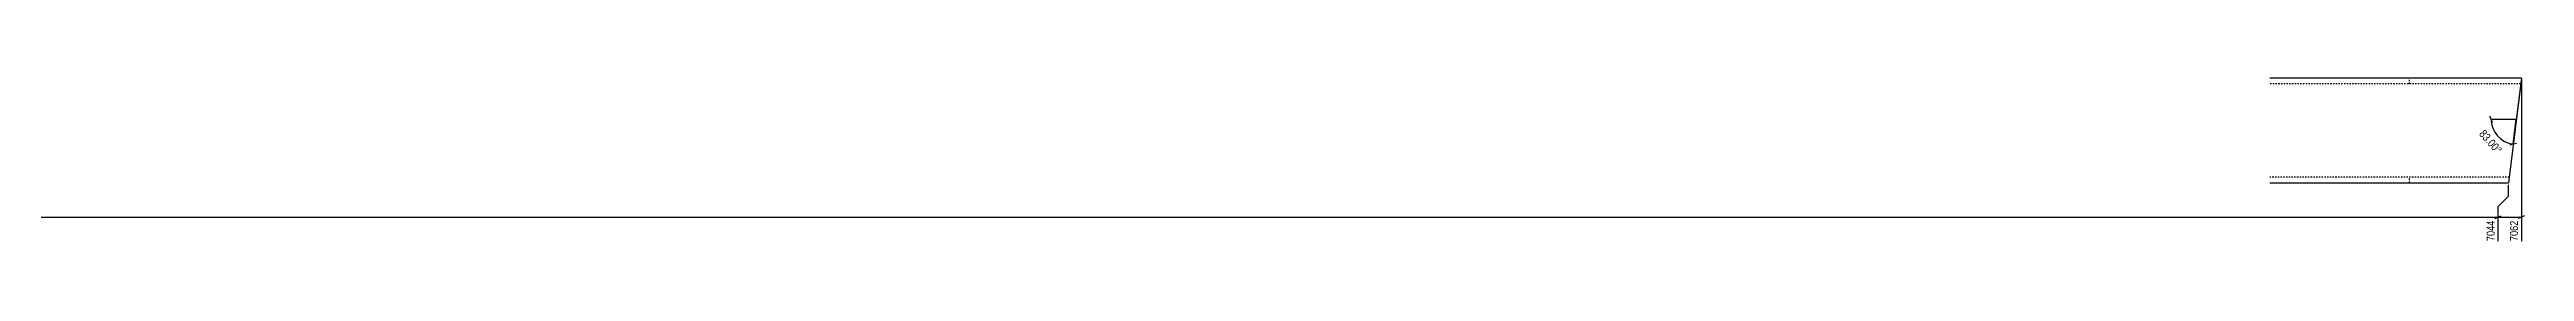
# Model space of a CAD drawing. Header units: millimetres. Extents: x 9 to 20277, y 7 to 257.
# Drawn here: x 16735 to 20277, y 7 to 243 of the extents above; entities that cross this region are included whole.
import ezdxf

# ---------------------------------------------------------------- set-up
doc = ezdxf.new("R2010")
doc.units = ezdxf.units.MM
doc.linetypes.add('DXK_LINE_DOT2', pattern=[3.9198, 1.9599, -1.9599])
doc.layers.add('MÅLSÆTNING', color=7, linetype='Continuous')
doc.layers.add('STÅL', color=7, linetype='Continuous')
doc.styles.add('Arial Narrow', font='ARIALN.TTF', dxfattribs={"height": 0.2})

msp = doc.modelspace()

# ---------------------------------------------------------------- linework, layer by layer
at = {"layer": 'MÅLSÆTNING', "color": 7, "linetype": 'Continuous'}
for p, q in [((20272.5, 239.7), (20261.3, 148.1)), ((20272.9, 239.7), (20272.9, 9)), ((20231.5, 179.3), (20227.9, 188.3)), ((20229.7, 183.8), (20265.7, 183.8)), ((20261.3, 148.1), (20265.7, 183.8)), ((20256.6, 146.9), (20266, 149.4)), ((20239.5, 58.4), (20254.5, 73.4)), ((20254.5, 73.4), (20254.5, 89.7)), ((20254.5, 73.4), (20254.5, 89.7)), ((20235, 41.6), (20244, 45.2)), ((20239.5, 9), (20239.5, 58.4)), ((20239.5, 43.4), (20272.9, 43.4)), ((20277.4, 45.2), (20268.4, 41.6))]:
    msp.add_line(p, q, dxfattribs=at)
msp.add_arc((20265.7, 183.8), 36, 180, 263, dxfattribs=at)
at = {"layer": 'STÅL', "color": 2, "linetype": 'Continuous'}
for p, q in [((20272.9, 242.7), (19913, 242.7)), ((20272.9, 242.7), (20254.5, 92.7)), ((19913, 92.7), (20254.5, 92.7))]:
    msp.add_line(p, q, dxfattribs=at)
at = {"layer": 'STÅL', "color": 7, "linetype": 'DXK_LINE_DOT2'}
for p, q in [((20271.9, 234.7), (19913, 234.7)), ((20113, 234.7), (20113, 242.7)), ((20255.5, 100.7), (19913, 100.7)), ((20113, 92.7), (20113, 100.7))]:
    msp.add_line(p, q, dxfattribs=at)

# ---------------------------------------------------------------- next in the draw order: wipeouts: each hides what was drawn before it
at = {"color": 0}
msp.add_wipeout([(20237.5, 129.5), (20250.1, 140.6), (20220.9, 173.6), (20208.3, 162.5)], dxfattribs=at).dxf.layer = 'MÅLSÆTNING'
at = {"color": 0, "linetype": 'Continuous'}
msp.add_wipeout([(20270.5, 40.6), (20253.7, 40.6), (20253.7, 6.6), (20270.5, 6.6)], dxfattribs=at).dxf.layer = 'MÅLSÆTNING'

# ---------------------------------------------------------------- next in the draw order: linework, layer by layer
at = {"layer": 'MÅLSÆTNING', "color": 7, "linetype": 'Continuous'}
for p, q in [((20239.5, 58.4), (20254.5, 73.4)), ((16061, 43.4), (20239.5, 43.4)), ((20235, 41.6), (20244, 45.2)), ((20239.5, 9), (20239.5, 58.4))]:
    msp.add_line(p, q, dxfattribs=at)

# ---------------------------------------------------------------- next in the draw order: texts
at = {"layer": 'MÅLSÆTNING', "color": 3, "style": 'Arial Narrow'}
msp.add_text('83.00°', height=11.45, rotation=-48.5009, dxfattribs=at).set_placement((20211.7, 162.3))
at = {"layer": 'MÅLSÆTNING', "color": 3, "linetype": 'Continuous', "style": 'Arial Narrow'}
msp.add_text('7062', height=11.45, rotation=90.0002, dxfattribs=at).set_placement((20268.1, 9))

# ---------------------------------------------------------------- next in the draw order: wipeouts: each hides what was drawn before it
at = {"color": 0, "linetype": 'Continuous'}
msp.add_wipeout([(20237.1, 40.6), (20220.3, 40.6), (20220.3, 6.6), (20237.1, 6.6)], dxfattribs=at).dxf.layer = 'MÅLSÆTNING'

# ---------------------------------------------------------------- next in the draw order: texts
at = {"layer": 'MÅLSÆTNING', "color": 3, "linetype": 'Continuous', "style": 'Arial Narrow'}
msp.add_text('7044', height=11.45, rotation=90.0002, dxfattribs=at).set_placement((20234.7, 9))

doc.saveas('drawing.dxf')
